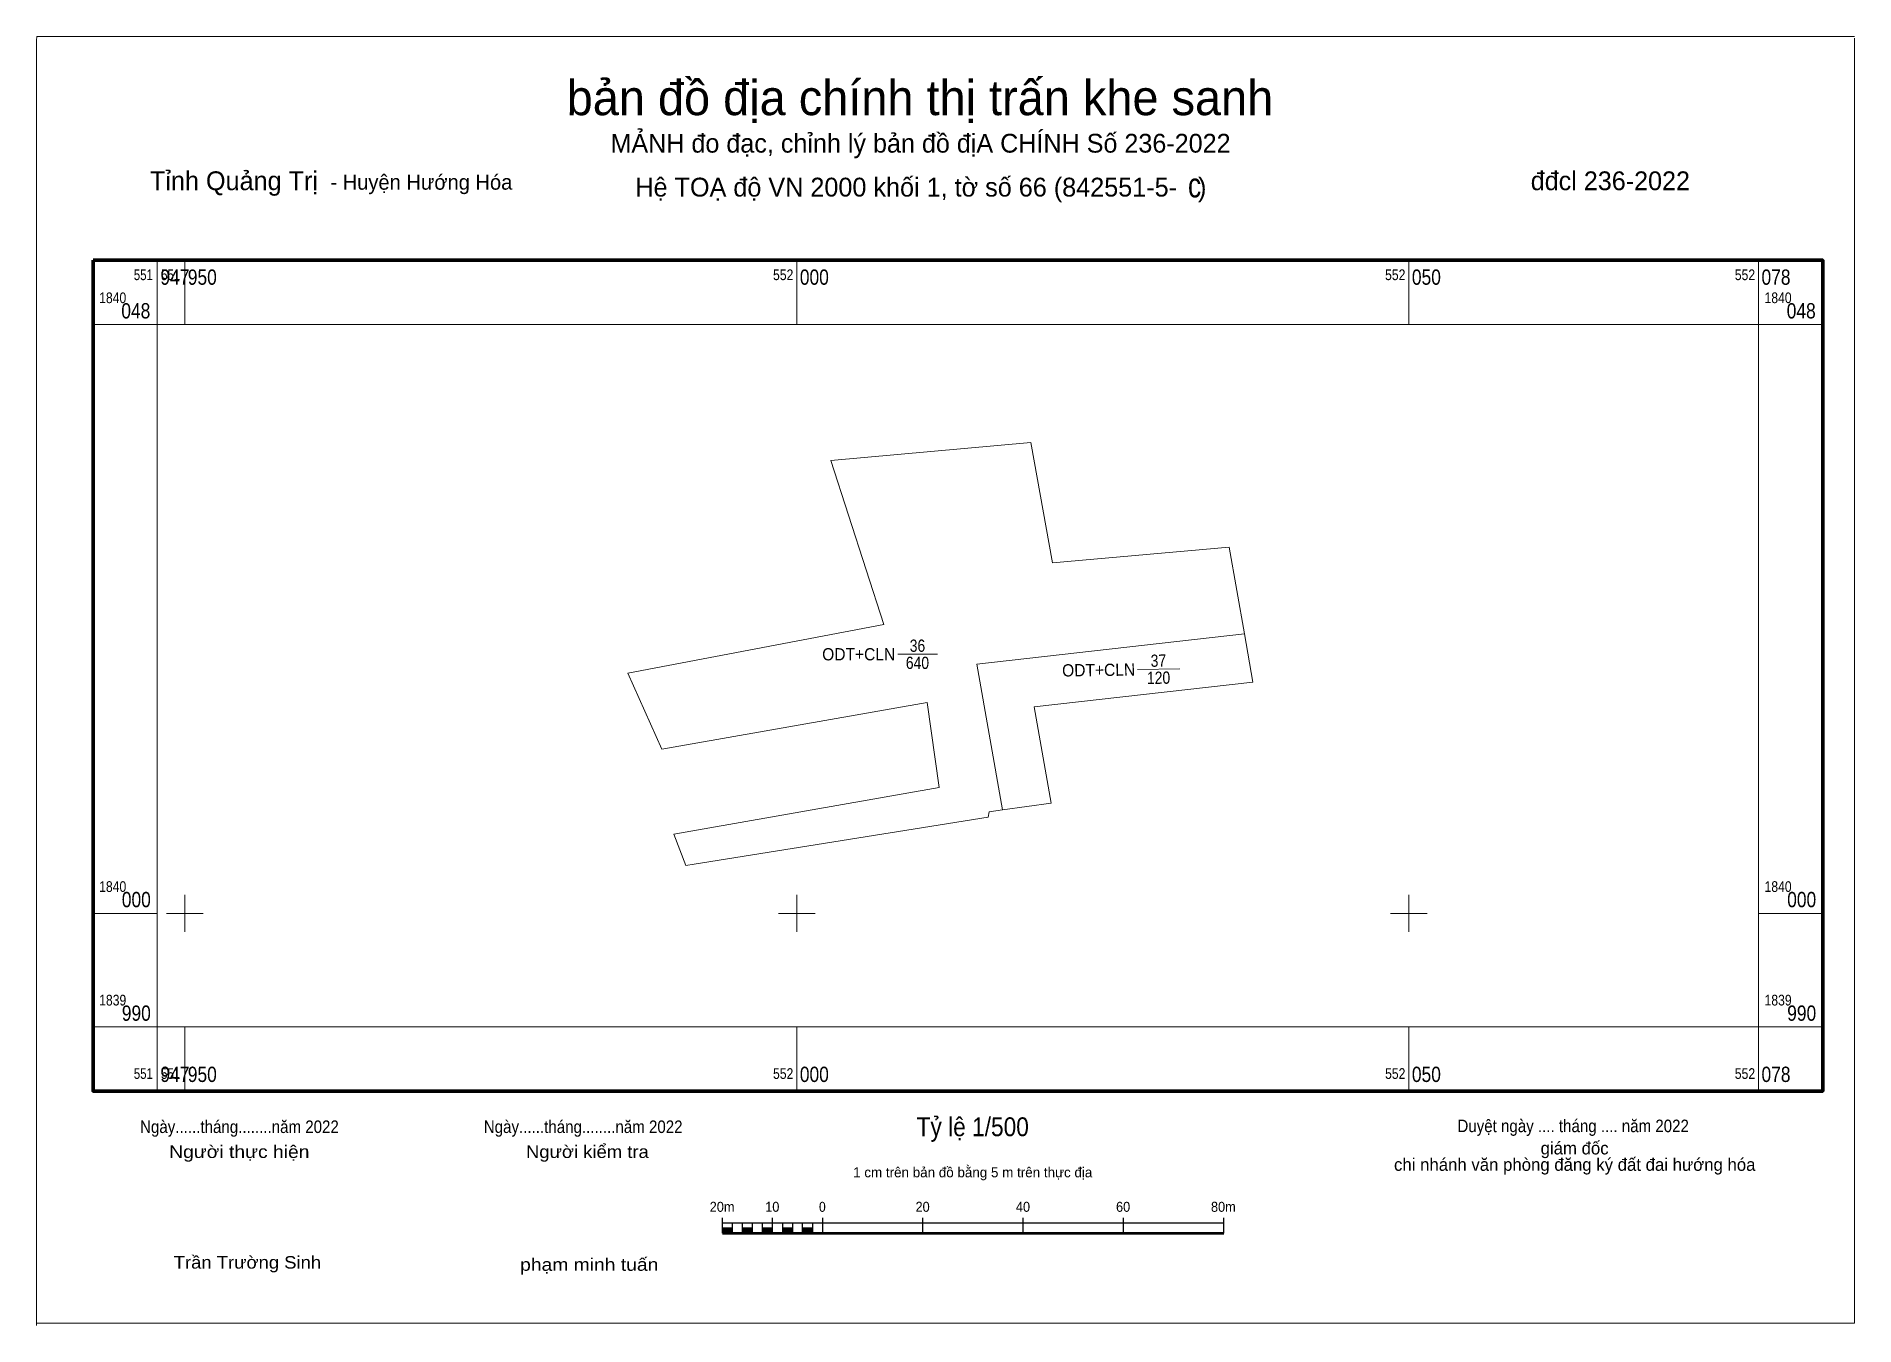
# Model space of a CAD drawing. Header units: metres. Extents: x 551938 to 552086, y 1839966 to 1840072.
import ezdxf
from ezdxf.enums import TextEntityAlignment as Align

# ---------------------------------------------------------------- set-up
doc = ezdxf.new("R2010")
doc.units = ezdxf.units.M
doc.header["$LTSCALE"] = 0.5
for name, color, linetype, lineweight in [('10', 7, 'Continuous', 13), ('11', 7, 'Continuous', 13), ('13', 7, 'Continuous', 13), ('2', 7, 'Continuous', 25), ('63', 7, 'Continuous', 13)]:
    doc.layers.add(name, color=color, linetype=linetype, lineweight=lineweight)
doc.layers.add('4', color=7, linetype='Continuous')

msp = doc.modelspace()

# ---------------------------------------------------------------- hatches: boundary and pattern name
at = {"layer": '2'}
for points in [[(551993.93, 1839973.88), (551994.75, 1839973.88), (551994.75, 1839974.29), (551993.93, 1839974.29)], [(551995.57, 1839973.88), (551996.39, 1839973.88), (551996.39, 1839974.29), (551995.57, 1839974.29)], [(551997.21, 1839973.88), (551998.03, 1839973.88), (551998.03, 1839974.29), (551997.21, 1839974.29)], [(551998.85, 1839973.88), (551999.67, 1839973.88), (551999.67, 1839974.29), (551998.85, 1839974.29)], [(552000.48, 1839973.88), (552001.3, 1839973.88), (552001.3, 1839974.29), (552000.48, 1839974.29)]]:
    msp.add_hatch(color=256, dxfattribs=at).paths.add_polyline_path(points)

# ---------------------------------------------------------------- linework, layer by layer
at = {"layer": '10'}
for points in [[(552016.81, 1840008.45), (552015.71, 1840008.3), (552015.64, 1840007.85), (551991.63, 1840004.03), (551990.95, 1840003.92), (551989.95, 1840006.48), (552011.62, 1840010.29), (552010.66, 1840017.23), (551988.99, 1840013.41), (551986.2, 1840019.62), (552007.11, 1840023.6), (552002.79, 1840037.01), (552019.13, 1840038.46), (552020.89, 1840028.63), (552035.32, 1840029.91), (552036.57, 1840022.83)], [(552016.81, 1840008.45), (552014.7, 1840020.37), (552036.57, 1840022.83)], [(552016.81, 1840008.45), (552020.78, 1840008.99), (552019.38, 1840016.87), (552037.27, 1840018.88), (552036.57, 1840022.83)]]:
    msp.add_lwpolyline(points, dxfattribs=at)
at = {"layer": '11'}
msp.add_line((551937.92, 1840071.66), (552086.42, 1840071.66), dxfattribs=at)
for points in [[(551937.88, 1839966.31), (551937.88, 1840071.31), (551937.92, 1840071.66)], [(552086.42, 1840071.5), (552086.42, 1839966.5), (551937.92, 1839966.5)]]:
    msp.add_lwpolyline(points, dxfattribs=at)
at = {"layer": '13'}
for p, q in [((552008.26, 1840021.17), (552011.5, 1840021.17)), ((552027.84, 1840019.93), (552031.28, 1840019.98))]:
    msp.add_line(p, q, dxfattribs=at)
at = {"layer": '2'}
for p, q in [((551993.93, 1839973.88), (551993.93, 1839975.11)), ((551993.93, 1839974.7), (552034.88, 1839974.7)), ((551994.75, 1839973.88), (551994.75, 1839974.7)), ((551995.57, 1839973.88), (551995.57, 1839974.7)), ((551996.39, 1839973.88), (551996.39, 1839974.7)), ((551997.21, 1839973.88), (551997.21, 1839974.7)), ((551998.03, 1839973.88), (551998.03, 1839975.11)), ((551998.85, 1839973.88), (551998.85, 1839974.7)), ((551999.67, 1839973.88), (551999.67, 1839974.7)), ((552000.48, 1839973.88), (552000.48, 1839974.7)), ((552001.3, 1839973.88), (552001.3, 1839974.7)), ((552002.12, 1839973.88), (552002.12, 1839975.11)), ((552010.31, 1839973.88), (552010.31, 1839975.11)), ((552018.5, 1839973.88), (552018.5, 1839975.11)), ((552026.69, 1839973.88), (552026.69, 1839975.11)), ((552034.88, 1839973.88), (552034.88, 1839975.11))]:
    msp.add_line(p, q, dxfattribs=at)
at = {"layer": '2', "lineweight": 53}
msp.add_line((551993.93, 1839973.88), (552034.88, 1839973.88), dxfattribs=at)
at = {"layer": '2', "lineweight": 13}
for points in [[(551993.93, 1839973.88), (551994.75, 1839973.88), (551994.75, 1839974.29), (551993.93, 1839974.29)], [(551995.57, 1839973.88), (551996.39, 1839973.88), (551996.39, 1839974.29), (551995.57, 1839974.29)], [(551997.21, 1839973.88), (551998.03, 1839973.88), (551998.03, 1839974.29), (551997.21, 1839974.29)], [(551998.85, 1839973.88), (551999.67, 1839973.88), (551999.67, 1839974.29), (551998.85, 1839974.29)], [(552000.48, 1839973.88), (552001.3, 1839973.88), (552001.3, 1839974.29), (552000.48, 1839974.29)]]:
    msp.add_lwpolyline(points, close=True, dxfattribs=at)
at = {"layer": '63'}
for p, q in [((551947.76, 1840048.11), (551947.76, 1840053.36)), ((551950, 1840048.11), (551950, 1840053.36)), ((552000, 1840048.11), (552000, 1840053.36)), ((552050, 1840048.11), (552050, 1840053.36)), ((552078.56, 1840048.11), (552078.56, 1840053.36)), ((551947.76, 1840048.11), (551942.51, 1840048.11)), ((552078.56, 1840048.11), (552083.81, 1840048.11)), ((551950, 1839998.5), (551950, 1840001.5)), ((552000, 1839998.5), (552000, 1840001.5)), ((552050, 1839998.5), (552050, 1840001.5)), ((551947.76, 1840000), (551942.51, 1840000)), ((551948.5, 1840000), (551951.5, 1840000)), ((551998.5, 1840000), (552001.5, 1840000)), ((552048.5, 1840000), (552051.5, 1840000)), ((552078.56, 1840000), (552083.81, 1840000)), ((551947.76, 1839990.72), (551942.51, 1839990.72)), ((551947.76, 1839990.72), (551947.76, 1839985.47)), ((551950, 1839990.72), (551950, 1839985.47)), ((552000, 1839990.72), (552000, 1839985.47)), ((552050, 1839990.72), (552050, 1839985.47)), ((552078.56, 1839990.72), (552078.56, 1839985.47)), ((552078.56, 1839990.72), (552083.81, 1839990.72))]:
    msp.add_line(p, q, dxfattribs=at)
at = {"layer": '63', "lineweight": 70}
msp.add_lwpolyline([(551942.51, 1840053.36), (552083.81, 1840053.36), (552083.81, 1839985.47), (551942.51, 1839985.47)], close=True, dxfattribs=at)
at = {"layer": '63'}
msp.add_lwpolyline([(551947.76, 1840048.11), (552078.56, 1840048.11), (552078.56, 1839990.72), (551947.76, 1839990.72)], close=True, dxfattribs=at)

# ---------------------------------------------------------------- texts
at = {"layer": '13'}
for s, height, width, p in [('c', 2, 0.8, (552032.495, 1840058.5)), ('36', 1, 0.85, (552009.86, 1840021.37))]:
    msp.add_text(s, height=height, dxfattribs=dict(at, width=width)).set_placement(p, align=Align.CENTER)
at = {"layer": '13', "width": 0.85}
msp.add_text('37', height=1, rotation=0.726, dxfattribs=at).set_placement((552029.549, 1840020.148), align=Align.CENTER)
at = {"layer": '2'}
for s, height, p in [('bản đồ địa chính thị trấn khe sanh', 2.865, (552010.065, 1840065.22)), ('MẢNH đo đạc, chỉnh lý bản đồ địA CHÍNH Số 236-2022', 1.535, (552010.11, 1840062.16)), ('Hệ TOẠ độ VN 2000 khối 1, tờ số 66 (842551-5-   )', 1.539, (552010.14, 1840058.57)), ('giám đốc', 1.024, (552063.545, 1839980.3)), ('chi nhánh văn phòng đăng ký đất đai hướng hóa', 1.024, (552063.555, 1839978.96)), ('1 cm trên bản đồ bằng 5 m trên thực địa', 0.8188, (552014.375, 1839978.43))]:
    msp.add_text(s, height=height, dxfattribs=at).set_placement(p, align=Align.CENTER)
for s, height, p in [('Tỉnh Quảng Trị ', 1.539, (551947.16, 1840059.09)), ('- Huyện Hướng Hóa', 1.228, (551961.9, 1840059.13))]:
    msp.add_text(s, height=height, dxfattribs=at).set_placement(p)
msp.add_text(' đđcl 236-2022', height=1.535, dxfattribs=at).set_placement((552072.97, 1840059.09), align=Align.RIGHT)
at = {"layer": '2', "width": 0.95}
msp.add_text('ODT+CLN', height=1, dxfattribs=at).set_placement((552008.04, 1840020.67), align=Align.RIGHT)
msp.add_text('ODT+CLN', height=1, rotation=0.726, dxfattribs=at).set_placement((552027.647, 1840019.425), align=Align.RIGHT)
at = {"layer": '2'}
for s, height, width, p in [('Ngày......tháng........năm 2022', 1.024, 0.9, (551954.47, 1839982.05)), ('Ngày......tháng........năm 2022', 1.024, 0.9, (551982.55, 1839982.05)), ('Tỷ lệ 1/500', 1.54, 0.9, (552014.375, 1839981.79)), ('Duyệt ngày .... tháng .... năm 2022', 1.024, 0.9, (552063.425, 1839982.12)), ('Người thực hiện', 1.024, 1.15, (551954.46, 1839980.01)), ('Người kiểm tra', 1.024, 1.1, (551982.895, 1839980.01)), ('20m', 0.8188, 0.95, (551993.9, 1839975.61)), ('10', 0.8188, 0.95, (551998, 1839975.61)), ('0', 0.819, 0.9, (552002.09, 1839975.61)), ('20', 0.8188, 0.95, (552010.28, 1839975.61)), ('40', 0.8188, 0.95, (552018.48, 1839975.61)), ('60', 0.8188, 0.95, (552026.66, 1839975.61)), ('80m', 0.8188, 0.95, (552034.85, 1839975.61)), ('Trần Trường Sinh', 1.024, 1.1, (551955.12, 1839970.97)), ('phạm minh tuấn', 1.024, 1.15, (551983.045, 1839970.79))]:
    msp.add_text(s, height=height, dxfattribs=dict(at, width=width)).set_placement(p, align=Align.CENTER)
at = {"layer": '4', "width": 0.85}
msp.add_text('640', height=1, dxfattribs=at).set_placement((552009.86, 1840019.97), align=Align.CENTER)
msp.add_text('120', height=1, rotation=0.726, dxfattribs=at).set_placement((552029.564, 1840018.752), align=Align.CENTER)
at = {"layer": '63', "width": 0.85}
for s, height, p in [('947', 1.25, (551948.01, 1840051.36)), ('950', 1.25, (551950.25, 1840051.36)), ('000', 1.25, (552000.25, 1840051.36)), ('050', 1.25, (552050.25, 1840051.36)), ('078', 1.25, (552078.81, 1840051.36)), ('1840', 0.875, (551943.01, 1840049.86)), ('1840', 0.875, (552079.06, 1840049.86)), ('1840', 0.875, (551943.01, 1840001.75)), ('1840', 0.875, (552079.06, 1840001.75)), ('1839', 0.875, (551943.01, 1839992.47)), ('1839', 0.875, (552079.06, 1839992.47)), ('947', 1.25, (551948.01, 1839986.22)), ('950', 1.25, (551950.25, 1839986.22)), ('000', 1.25, (552000.25, 1839986.22)), ('050', 1.25, (552050.25, 1839986.22)), ('078', 1.25, (552078.81, 1839986.22))]:
    msp.add_text(s, height=height, dxfattribs=at).set_placement(p)
at = {"layer": '63'}
for s, height, width, p in [('552', 0.875, 0.85, (551999.72, 1840051.74)), ('552', 0.875, 0.85, (552049.72, 1840051.74)), ('552', 0.875, 0.85, (552078.29, 1840051.74)), ('551', 0.875, 0.8, (551947.4, 1840051.74)), ('551', 0.875, 0.8, (551949.63, 1840051.74)), ('048', 1.25, 0.85, (551947.19, 1840048.61)), ('048', 1.25, 0.85, (552083.24, 1840048.61)), ('000', 1.25, 0.85, (551947.23, 1840000.5)), ('000', 1.25, 0.85, (552083.28, 1840000.5)), ('990', 1.25, 0.85, (551947.23, 1839991.22)), ('990', 1.25, 0.85, (552083.28, 1839991.22)), ('551', 0.875, 0.8, (551947.4, 1839986.47)), ('551', 0.875, 0.8, (551949.63, 1839986.47)), ('552', 0.875, 0.85, (551999.72, 1839986.47)), ('552', 0.875, 0.85, (552049.72, 1839986.47)), ('552', 0.875, 0.85, (552078.29, 1839986.47))]:
    msp.add_text(s, height=height, dxfattribs=dict(at, width=width)).set_placement(p, align=Align.RIGHT)

doc.saveas('drawing.dxf')
